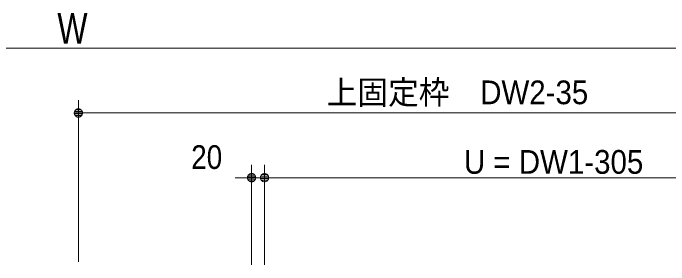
# Model space of a CAD drawing. Units: millimetres, scale not verified. Extents: x -6062 to 6062, y -3045 to 3045.
# Drawn here: x -3387 to -2373, y 515 to 904 of the extents above; entities that cross this region are included whole.
import ezdxf
from ezdxf.enums import TextEntityAlignment as Align

# ---------------------------------------------------------------- set-up
doc = ezdxf.new("R2010")
doc.units = ezdxf.units.MM
doc.header["$LTSCALE"] = 20
for name, color, linetype, lineweight in [('0-1_2寸法-1', 7, 'Continuous', 9), ('0-2_0', 7, 'Continuous', 9), ('0-3_2寸法-2', 7, 'Continuous', 9)]:
    doc.layers.add(name, color=color, linetype=linetype, lineweight=lineweight)
doc.styles.add('ＭＳ Ｐゴシック', font='')
doc.styles.get('ＭＳ Ｐゴシック').set_extended_font_data('MS PGothic')

# ---------------------------------------------------------------- blocks, each defined once
blk = doc.blocks.new('_Dot')
at = {"layer": '0-2_0'}
for p, q in [((-10, 0), (-20, 0)), ((9.78, 2), (-9.78, 2)), ((7.99, 6), (-7.99, 6)), ((9.16, -3.98), (-9.16, -3.98)), ((6, -7.98), (-6, -7.98))]:
    blk.add_line(p, q, dxfattribs=at)
for points in [[(10, 0), (9.92, 1.25), (9.69, 2.49), (9.3, 3.68), (8.76, 4.82), (8.09, 5.88), (7.29, 6.85), (6.37, 7.71), (5.36, 8.44), (4.26, 9.05), (3.09, 9.51), (1.87, 9.82), (0.63, 9.98), (-0.63, 9.98), (-1.87, 9.82), (-3.09, 9.51), (-4.26, 9.05), (-5.36, 8.44), (-6.37, 7.71), (-7.29, 6.85), (-8.09, 5.88), (-8.76, 4.82), (-9.3, 3.68), (-9.69, 2.49), (-9.92, 1.25), (-10, 0), (0, 0)], [(-10, 0), (-9.92, -1.25), (-9.69, -2.49), (-9.3, -3.68), (-8.76, -4.82), (-8.09, -5.88), (-7.29, -6.85), (-6.37, -7.71), (-5.36, -8.44), (-4.26, -9.05), (-3.09, -9.51), (-1.87, -9.82), (-0.63, -9.98), (0.63, -9.98), (1.87, -9.82), (3.09, -9.51), (4.26, -9.05), (5.36, -8.44), (6.37, -7.71), (7.29, -6.85), (8.09, -5.88), (8.76, -4.82), (9.3, -3.68), (9.69, -2.49), (9.92, -1.25), (10, 0), (0, 0)]]:
    blk.add_lwpolyline(points, close=True, dxfattribs=at)

msp = doc.modelspace()

# ---------------------------------------------------------------- linework, layer by layer
at = {"layer": '0-1_2寸法-1'}
for p, q in [((-2109.21, 850), (-4481.79, 850)), ((-3286.5, 520), (-3286.5, 770)), ((-3273.79, 750), (-2134.21, 750)), ((-2998.5, 515.25), (-2998.5, 670)), ((-2985.79, 650), (-2116.21, 650))]:
    msp.add_line(p, q, dxfattribs=at)
at = {"layer": '0-3_2寸法-2'}
for p, q in [((-3018.5, 515.25), (-3018.5, 670)), ((-2998.5, 515.25), (-2998.5, 670)), ((-3031.21, 650), (-3043.92, 650)), ((-2998.5, 650), (-3018.5, 650)), ((-2985.79, 650), (-2973.08, 650))]:
    msp.add_line(p, q, dxfattribs=at)

# ---------------------------------------------------------------- block references
at = {"layer": '0-1_2寸法-1', "xscale": 0.6356201, "yscale": 0.6356201, "rotation": 180}
for p in [(-3286.5, 750), (-2998.5, 650)]:
    msp.add_blockref('_Dot', p, dxfattribs=at)
at = {"layer": '0-3_2寸法-2', "xscale": 0.6356201, "yscale": 0.6356201}
msp.add_blockref('_Dot', (-3018.5, 650), dxfattribs=at)
at = {"layer": '0-3_2寸法-2', "xscale": 0.6356201, "yscale": 0.6356201, "rotation": 180}
msp.add_blockref('_Dot', (-2998.5, 650), dxfattribs=at)

# ---------------------------------------------------------------- texts
at = {"layer": '0-1_2寸法-1', "style": 'ＭＳ Ｐゴシック'}
for s, height, width, p in [('W', 47.21, 0.8, (-3318.96, 842.93)), ('上固定枠\u3000DW2-35', 36.66, 0.95, (-2902.48, 752.53)), ('U = DW1-305', 36.69, 0.95, (-2690.18, 645.04))]:
    msp.add_text(s, height=height, dxfattribs=dict(at, width=width)).set_placement(p, align=Align.BOTTOM_LEFT)
at = {"layer": '0-3_2寸法-2', "style": 'ＭＳ Ｐゴシック', "width": 0.9}
msp.add_text('20', height=36.66, dxfattribs=at).set_placement((-3111.98, 652.48), align=Align.BOTTOM_LEFT)

doc.saveas('drawing.dxf')
